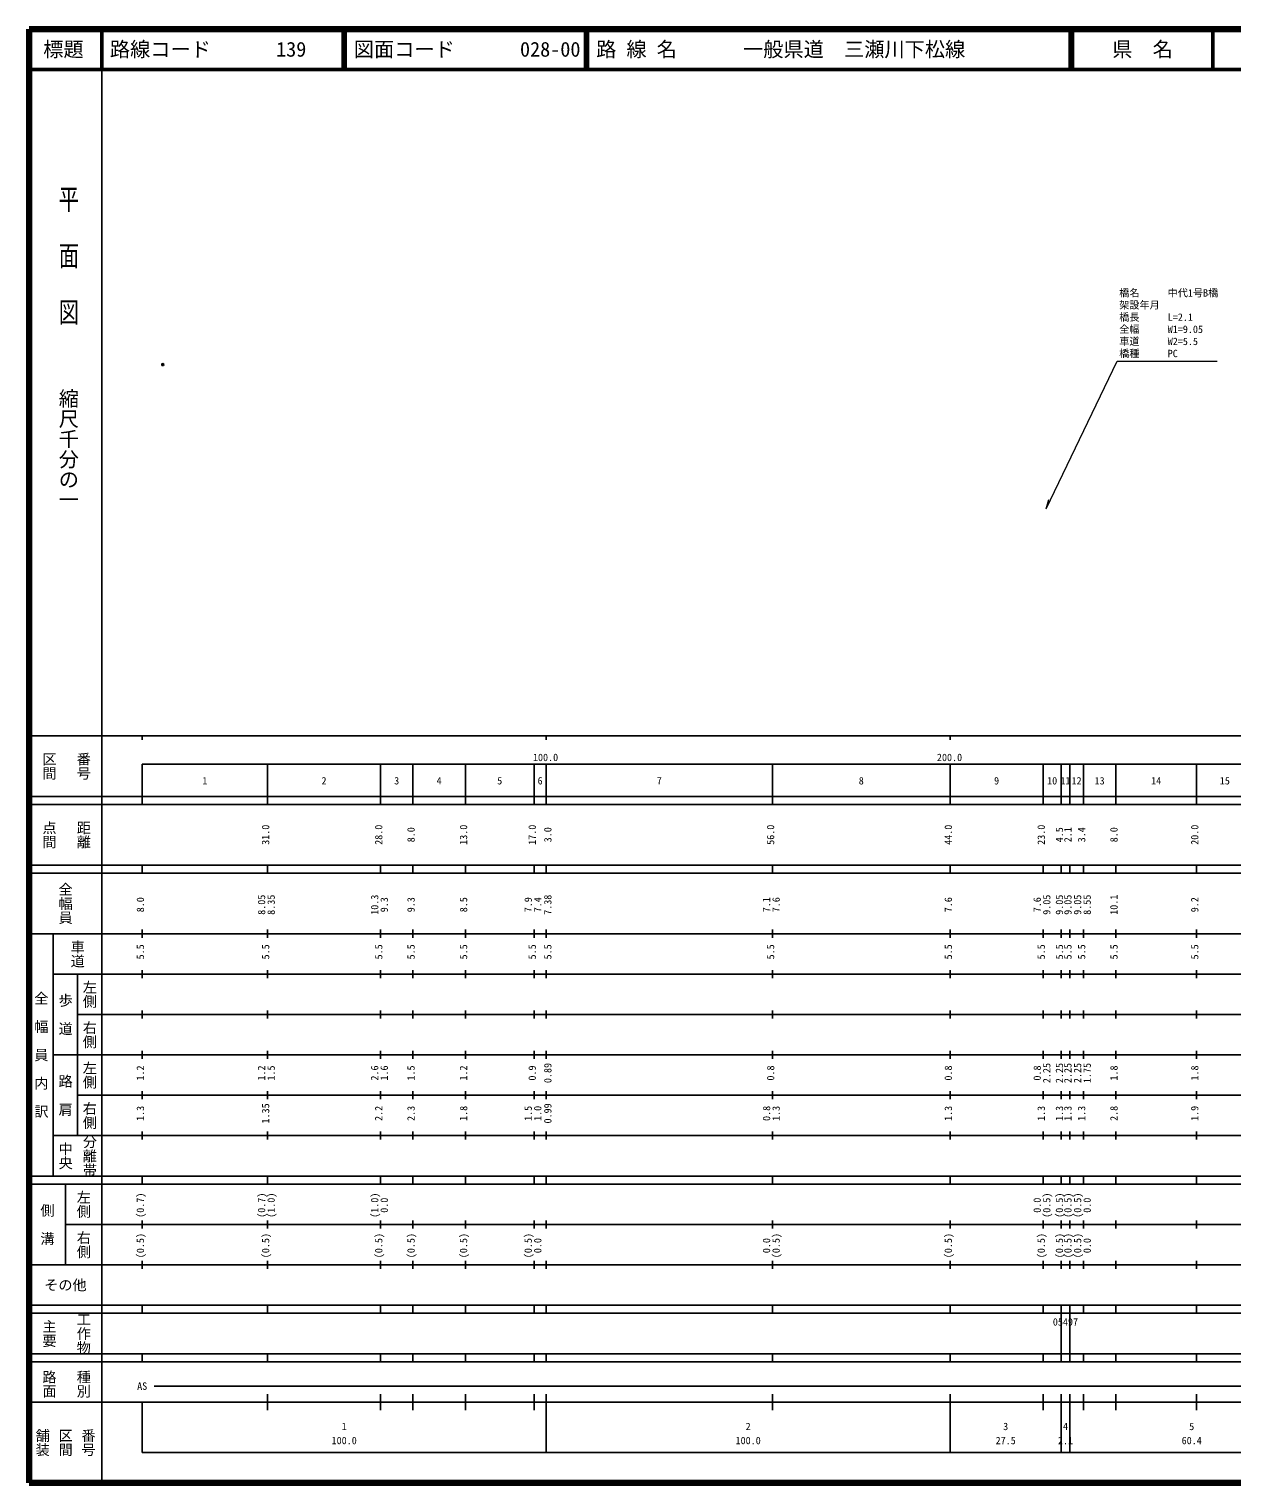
# Model space of a CAD drawing. Units: millimetres on the paper, with parts at other scales. Extents: x 40 to 680, y 20 to 380.
# Drawn here: x 40 to 337.7, y 20 to 380 of the extents above; entities that cross this region are included whole.
import ezdxf
from ezdxf.enums import TextEntityAlignment as Align

# ---------------------------------------------------------------- set-up
doc = ezdxf.new("R2010")
doc.units = ezdxf.units.MM
doc.header["$PDMODE"] = 32
doc.header["$PDSIZE"] = 0.5
for name, color, linetype in [('M-BMK-HTXT', 7, 'Continuous'), ('M-OTRS', 6, 'Continuous'), ('M-TTL-TXT', 7, 'Continuous')]:
    doc.layers.add(name, color=color, linetype=linetype)
for name, color, linetype, lineweight in [('M-STR-HTXT', 7, 'Continuous', 13), ('M-TTL', 2, 'Continuous', 140), ('M-TTL-BAND', 7, 'Continuous', 25), ('M-TTL-LINE', 7, 'Continuous', 50)]:
    doc.layers.add(name, color=color, linetype=linetype, lineweight=lineweight)
doc.styles.add('@ＭＳ ゴシック', font='')
doc.styles.add('ＭＳ ゴシック', font='')
doc.styles.get('@ＭＳ ゴシック').set_extended_font_data('@MS Gothic')
doc.styles.get('ＭＳ ゴシック').set_extended_font_data('MS Gothic')

msp = doc.modelspace()

# ---------------------------------------------------------------- linework, layer by layer
at = {"layer": 'M-OTRS'}
msp.add_point((73.073, 296.904), dxfattribs=at)
at = {"layer": 'M-STR-HTXT'}
for p, q in [((291.769, 261.226), (309.359, 297.742)), ((309.359, 297.742), (334.074, 297.742)), ((291.769, 261.226), (292.389, 263.539))]:
    msp.add_line(p, q, dxfattribs=at)
at = {"layer": 'M-TTL'}
for p, q in [((40, 380), (40, 20)), ((680, 380), (40, 380)), ((40, 20), (680, 20))]:
    msp.add_line(p, q, dxfattribs=at)
at = {"layer": 'M-TTL-BAND'}
for p, q in [((58, 370), (58, 20)), ((40, 205), (579, 205)), ((68, 205), (68, 204)), ((168, 205), (168, 204)), ((268, 205), (268, 204)), ((68, 198), (579, 198)), ((68, 198), (68, 188)), ((99, 188), (99, 198)), ((127, 188), (127, 198)), ((135, 188), (135, 198)), ((148, 188), (148, 198)), ((165, 188), (165, 198)), ((168, 188), (168, 198)), ((224, 188), (224, 198)), ((268, 188), (268, 198)), ((291, 188), (291, 198)), ((295.5, 188), (295.5, 198)), ((297.6, 188), (297.6, 198)), ((301, 188), (301, 198)), ((309, 188), (309, 198)), ((329, 188), (329, 198)), ((40, 190), (579, 190)), ((40, 188), (579, 188)), ((40, 173), (579, 173)), ((68, 171), (68, 173)), ((99, 171), (99, 173)), ((127, 171), (127, 173)), ((135, 171), (135, 173)), ((148, 171), (148, 173)), ((165, 171), (165, 173)), ((168, 171), (168, 173)), ((224, 171), (224, 173)), ((268, 171), (268, 173)), ((291, 171), (291, 173)), ((295.5, 171), (295.5, 173)), ((297.6, 171), (297.6, 173)), ((301, 171), (301, 173)), ((309, 171), (309, 173)), ((329, 171), (329, 173)), ((40, 171), (579, 171)), ((40, 156), (579, 156)), ((46, 96), (46, 156)), ((68, 155), (68, 157)), ((99, 155), (99, 157)), ((127, 155), (127, 157)), ((135, 155), (135, 157)), ((148, 155), (148, 157)), ((165, 155), (165, 157)), ((168, 155), (168, 157)), ((224, 155), (224, 157)), ((268, 155), (268, 157)), ((291, 155), (291, 157)), ((295.5, 155), (295.5, 157)), ((297.6, 155), (297.6, 157)), ((301, 155), (301, 157)), ((309, 155), (309, 157)), ((329, 155), (329, 157)), ((46, 146), (579, 146)), ((52, 146), (52, 106)), ((68, 145), (68, 147)), ((99, 145), (99, 147)), ((127, 145), (127, 147)), ((135, 145), (135, 147)), ((148, 145), (148, 147)), ((165, 145), (165, 147)), ((168, 145), (168, 147)), ((224, 145), (224, 147)), ((268, 145), (268, 147)), ((291, 145), (291, 147)), ((295.5, 145), (295.5, 147)), ((297.6, 145), (297.6, 147)), ((301, 145), (301, 147)), ((309, 145), (309, 147)), ((329, 145), (329, 147)), ((68, 135), (68, 137)), ((99, 135), (99, 137)), ((127, 135), (127, 137)), ((135, 135), (135, 137)), ((148, 135), (148, 137)), ((165, 135), (165, 137)), ((168, 135), (168, 137)), ((224, 135), (224, 137)), ((268, 135), (268, 137)), ((291, 135), (291, 137)), ((295.5, 135), (295.5, 137)), ((297.6, 135), (297.6, 137)), ((301, 135), (301, 137)), ((309, 135), (309, 137)), ((329, 135), (329, 137)), ((52, 136), (579, 136)), ((46, 126), (579, 126)), ((68, 125), (68, 127)), ((99, 125), (99, 127)), ((127, 125), (127, 127)), ((135, 125), (135, 127)), ((148, 125), (148, 127)), ((165, 125), (165, 127)), ((168, 125), (168, 127)), ((224, 125), (224, 127)), ((268, 125), (268, 127)), ((291, 125), (291, 127)), ((295.5, 125), (295.5, 127)), ((297.6, 125), (297.6, 127)), ((301, 125), (301, 127)), ((309, 125), (309, 127)), ((329, 125), (329, 127)), ((52, 116), (579, 116)), ((68, 115), (68, 117)), ((99, 115), (99, 117)), ((127, 115), (127, 117)), ((135, 115), (135, 117)), ((148, 115), (148, 117)), ((165, 115), (165, 117)), ((168, 115), (168, 117)), ((224, 115), (224, 117)), ((268, 115), (268, 117)), ((291, 115), (291, 117)), ((295.5, 115), (295.5, 117)), ((297.6, 115), (297.6, 117)), ((301, 115), (301, 117)), ((309, 115), (309, 117)), ((329, 115), (329, 117)), ((46, 106), (579, 106)), ((68, 105), (68, 107)), ((99, 105), (99, 107)), ((127, 105), (127, 107)), ((135, 105), (135, 107)), ((148, 105), (148, 107)), ((165, 105), (165, 107)), ((168, 105), (168, 107)), ((224, 105), (224, 107)), ((268, 105), (268, 107)), ((291, 105), (291, 107)), ((295.5, 105), (295.5, 107)), ((297.6, 105), (297.6, 107)), ((301, 105), (301, 107)), ((309, 105), (309, 107)), ((329, 105), (329, 107)), ((40, 96), (579, 96)), ((40, 94), (579, 94)), ((49, 94), (49, 74)), ((68, 94), (68, 96)), ((99, 94), (99, 96)), ((127, 94), (127, 96)), ((135, 94), (135, 96)), ((148, 94), (148, 96)), ((165, 94), (165, 96)), ((168, 94), (168, 96)), ((224, 94), (224, 96)), ((268, 94), (268, 96)), ((291, 94), (291, 96)), ((295.5, 94), (295.5, 96)), ((297.6, 94), (297.6, 96)), ((301, 94), (301, 96)), ((309, 94), (309, 96)), ((329, 94), (329, 96)), ((49, 84), (579, 84)), ((68, 83), (68, 85)), ((99, 83), (99, 85)), ((127, 83), (127, 85)), ((135, 83), (135, 85)), ((148, 83), (148, 85)), ((165, 83), (165, 85)), ((168, 83), (168, 85)), ((224, 83), (224, 85)), ((268, 83), (268, 85)), ((291, 83), (291, 85)), ((295.5, 83), (295.5, 85)), ((297.6, 83), (297.6, 85)), ((301, 83), (301, 85)), ((309, 83), (309, 85)), ((329, 83), (329, 85)), ((40, 74), (579, 74)), ((68, 73), (68, 75)), ((99, 73), (99, 75)), ((127, 73), (127, 75)), ((135, 73), (135, 75)), ((148, 73), (148, 75)), ((165, 73), (165, 75)), ((168, 73), (168, 75)), ((224, 73), (224, 75)), ((268, 73), (268, 75)), ((291, 73), (291, 75)), ((295.5, 73), (295.5, 75)), ((297.6, 73), (297.6, 75)), ((301, 73), (301, 75)), ((309, 73), (309, 75)), ((329, 73), (329, 75)), ((40, 64), (579, 64)), ((40, 62), (579, 62)), ((68, 62), (68, 64)), ((99, 62), (99, 64)), ((127, 62), (127, 64)), ((135, 62), (135, 64)), ((148, 62), (148, 64)), ((165, 62), (165, 64)), ((168, 62), (168, 64)), ((224, 62), (224, 64)), ((268, 62), (268, 64)), ((291, 62), (291, 64)), ((295.5, 62), (295.5, 64)), ((295.5, 52), (295.5, 62)), ((297.6, 62), (297.6, 64)), ((297.6, 52), (297.6, 62)), ((301, 62), (301, 64)), ((309, 62), (309, 64)), ((329, 62), (329, 64)), ((40, 52), (579, 52)), ((68, 50), (68, 52)), ((99, 50), (99, 52)), ((127, 50), (127, 52)), ((135, 50), (135, 52)), ((148, 50), (148, 52)), ((165, 50), (165, 52)), ((168, 50), (168, 52)), ((224, 50), (224, 52)), ((268, 50), (268, 52)), ((291, 50), (291, 52)), ((295.5, 50), (295.5, 52)), ((297.6, 50), (297.6, 52)), ((301, 50), (301, 52)), ((309, 50), (309, 52)), ((329, 50), (329, 52)), ((40, 50), (579, 50)), ((71, 44), (565, 44)), ((40, 40), (579, 40)), ((68, 40), (68, 27.5)), ((99, 38), (99, 42)), ((127, 38), (127, 42)), ((135, 38), (135, 42)), ((148, 38), (148, 42)), ((165, 38), (165, 42)), ((168, 27.5), (168, 42)), ((224, 38), (224, 42)), ((268, 27.5), (268, 42)), ((291, 38), (291, 42)), ((295.5, 27.5), (295.5, 42)), ((297.6, 27.5), (297.6, 42)), ((301, 38), (301, 42)), ((309, 38), (309, 42)), ((329, 38), (329, 42)), ((68, 27.5), (579, 27.5))]:
    msp.add_line(p, q, dxfattribs=at)
at = {"layer": 'M-TTL-LINE'}
for p, q in [((58, 380), (58, 370)), ((117.75, 380), (117.75, 370)), ((118.25, 380), (118.25, 370)), ((177.75, 380), (177.75, 370)), ((178.25, 380), (178.25, 370)), ((297.75, 380), (297.75, 370)), ((298.25, 380), (298.25, 370)), ((333, 380), (333, 370)), ((40, 370), (680, 370))]:
    msp.add_line(p, q, dxfattribs=at)

# ---------------------------------------------------------------- texts
at = {"layer": 'M-BMK-HTXT', "style": 'ＭＳ ゴシック'}
for s, p in [('橋名', (309.857, 313.206)), ('中代1号B橋', (321.857, 313.206)), ('橋長', (309.857, 307.206)), ('架設年月', (309.857, 310.206)), ('全幅', (309.857, 304.206)), ('W1=9.05', (321.857, 304.206)), ('L=2.1', (321.857, 307.206)), ('車道', (309.857, 301.206)), ('W2=5.5', (321.857, 301.206)), ('橋種', (309.857, 298.206)), ('PC', (321.857, 298.206))]:
    msp.add_text(s, height=1.833, dxfattribs=at).set_placement(p, align=Align.BOTTOM_LEFT)
at = {"layer": 'M-TTL-BAND', "style": '@ＭＳ ゴシック', "width": 1.4}
msp.add_text('平  面  図', height=3.666, rotation=270, dxfattribs=at).set_placement((49.777, 306.475), align=Align.MIDDLE_RIGHT)
at = {"layer": 'M-TTL-BAND', "style": '@ＭＳ ゴシック'}
msp.add_text('縮尺千分の一', height=3.666, rotation=270, dxfattribs=at).set_placement((49.777, 261.03), align=Align.MIDDLE_RIGHT)
for s, p in [('区間', (45, 197.5)), ('番号', (53.5, 197.5)), ('点間', (45, 180.5)), ('距離', (53.5, 180.5)), ('全幅員', (49, 163.5)), ('車道', (52, 151)), ('左側', (55, 141)), ('全\u3000幅\u3000員\u3000内\u3000訳', (43, 126)), ('歩\u3000道', (49, 136)), ('右側', (55, 131)), ('左側', (55, 121)), ('路\u3000肩', (49, 116)), ('右側', (55, 111)), ('分離帯', (55, 101)), ('中央', (49, 101)), ('左側', (53.5, 89)), ('側\u3000溝', (44.5, 84)), ('右側', (53.5, 79)), ('工作物', (53.5, 57)), ('主要', (45, 57)), ('路面', (45, 44.5)), ('種別', (53.5, 44.5)), ('舗装', (43.333, 30)), ('区間', (49, 30)), ('番号', (54.667, 30))]:
    msp.add_text(s, height=2.566, rotation=270, dxfattribs=at).set_placement(p, align=Align.MIDDLE_CENTER)
at = {"layer": 'M-TTL-BAND', "style": 'ＭＳ ゴシック'}
for s, p in [('100.0', (167.844, 198.195)), ('200.0', (267.844, 198.195)), ('1', (83.5, 192.405)), ('2', (113, 192.405)), ('3', (131, 192.405)), ('4', (141.5, 192.405)), ('5', (156.5, 192.405)), ('6', (166.5, 192.405)), ('7', (196, 192.405)), ('8', (246, 192.405)), ('9', (279.5, 192.405)), ('10', (293.25, 192.405)), ('11', (296.55, 192.405)), ('12', (299.3, 192.405)), ('13', (305, 192.405)), ('14', (319, 192.405)), ('15', (336, 192.405)), ('AS', (68, 42.5)), ('1', (118, 32.523)), ('2', (218, 32.523)), ('3', (281.75, 32.523)), ('4', (296.55, 32.523)), ('5', (327.8, 32.523)), ('100.0', (118, 29.033)), ('100.0', (218, 29.033)), ('27.5', (281.75, 29.033)), ('2.1', (296.55, 29.033)), ('60.4', (327.8, 29.033))]:
    msp.add_text(s, height=1.833, dxfattribs=at).set_placement(p, align=Align.BOTTOM_CENTER)
for s, p in [('31.0', (100, 180.5)), ('28.0', (128, 180.5)), ('8.0', (136, 180.5)), ('13.0', (149, 180.5)), ('17.0', (166, 180.5)), ('3.0', (169.859, 180.5)), ('56.0', (225, 180.5)), ('44.0', (269, 180.5)), ('23.0', (292, 180.5)), ('4.5', (296.5, 180.5)), ('2.1', (298.6, 180.5)), ('3.4', (302, 180.5)), ('8.0', (310, 180.5)), ('20.0', (330, 180.5)), ('8.0', (69, 163.174)), ('8.05', (99, 163.174)), ('8.35', (101.37, 163.174)), ('10.3', (127, 163.174)), ('9.3', (129.37, 163.174)), ('9.3', (136, 163.174)), ('8.5', (149, 163.174)), ('7.9', (165, 163.174)), ('7.4', (167.37, 163.174)), ('7.38', (169.859, 163.174)), ('7.1', (224, 163.174)), ('7.6', (226.37, 163.174)), ('7.6', (269, 163.174)), ('7.6', (291, 163.174)), ('9.05', (293.37, 163.174)), ('9.05', (296.5, 163.174)), ('9.05', (298.6, 163.174)), ('9.05', (301, 163.174)), ('8.55', (303.37, 163.174)), ('10.1', (310, 163.174)), ('9.2', (330, 163.174)), ('5.5', (69, 151.5)), ('5.5', (100, 151.5)), ('5.5', (128, 151.5)), ('5.5', (136, 151.5)), ('5.5', (149, 151.5)), ('5.5', (166, 151.5)), ('5.5', (169.859, 151.5)), ('5.5', (225, 151.5)), ('5.5', (269, 151.5)), ('5.5', (292, 151.5)), ('5.5', (296.5, 151.5)), ('5.5', (298.6, 151.5)), ('5.5', (302, 151.5)), ('5.5', (310, 151.5)), ('5.5', (330, 151.5)), ('1.2', (69, 121.5)), ('1.2', (99, 121.5)), ('1.5', (101.37, 121.5)), ('2.6', (127, 121.5)), ('1.6', (129.37, 121.5)), ('1.5', (136, 121.5)), ('1.2', (149, 121.5)), ('0.9', (166, 121.5)), ('0.89', (169.859, 121.5)), ('0.8', (225, 121.5)), ('0.8', (269, 121.5)), ('0.8', (291, 121.5)), ('2.25', (293.37, 121.5)), ('2.25', (296.5, 121.5)), ('2.25', (298.6, 121.5)), ('2.25', (301, 121.5)), ('1.75', (303.37, 121.5)), ('1.8', (310, 121.5)), ('1.8', (330, 121.5)), ('1.3', (69, 111.5)), ('1.35', (100, 111.5)), ('2.2', (128, 111.5)), ('2.3', (136, 111.5)), ('1.8', (149, 111.5)), ('1.5', (165, 111.5)), ('1.0', (167.37, 111.5)), ('0.99', (169.859, 111.5)), ('0.8', (224, 111.5)), ('1.3', (226.37, 111.5)), ('1.3', (269, 111.5)), ('1.3', (292, 111.5)), ('1.3', (296.5, 111.5)), ('1.3', (298.6, 111.5)), ('1.3', (302, 111.5)), ('2.8', (310, 111.5)), ('1.9', (330, 111.5)), ('(0.7)', (69, 88.764)), ('(0.7)', (99, 88.764)), ('(1.0)', (101.37, 88.764)), ('(1.0)', (127, 88.764)), ('0.0', (129.37, 88.764)), ('0.0', (291, 88.764)), ('(0.5)', (293.37, 88.764)), ('(0.5)', (296.5, 88.764)), ('(0.5)', (298.6, 88.764)), ('(0.5)', (301, 88.764)), ('0.0', (303.37, 88.764)), ('(0.5)', (69, 78.764)), ('(0.5)', (100, 78.764)), ('(0.5)', (128, 78.764)), ('(0.5)', (136, 78.764)), ('(0.5)', (149, 78.764)), ('(0.5)', (165, 78.764)), ('0.0', (167.37, 78.764)), ('0.0', (224, 78.764)), ('(0.5)', (226.37, 78.764)), ('(0.5)', (269, 78.764)), ('(0.5)', (292, 78.764)), ('(0.5)', (296.5, 78.764)), ('(0.5)', (298.6, 78.764)), ('(0.5)', (301, 78.764)), ('0.0', (303.37, 78.764))]:
    msp.add_text(s, height=1.833, rotation=90, dxfattribs=at).set_placement(p, align=Align.BOTTOM_CENTER)
msp.add_text('その他', height=2.566, dxfattribs=at).set_placement((49, 69), align=Align.MIDDLE_CENTER)
msp.add_text('05497', height=1.833, dxfattribs=at).set_placement((293.425, 58.405), align=Align.BOTTOM_LEFT)
at = {"layer": 'M-TTL-TXT', "style": 'ＭＳ ゴシック'}
for s, p in [('標題', (48.5, 375)), ('県\u3000名', (315.625, 375))]:
    msp.add_text(s, height=3.666, dxfattribs=at).set_placement(p, align=Align.MIDDLE_CENTER)
for s, p in [('路線コード', (60, 375)), ('139', (101.142, 375)), ('図面コード', (120.38, 375)), ('028-00', (161.521, 375)), ('路 線 名', (180.38, 375)), ('一般県道\u3000三瀬川下松線', (216.734, 375))]:
    msp.add_text(s, height=3.666, dxfattribs=at).set_placement(p, align=Align.MIDDLE_LEFT)

doc.saveas('drawing.dxf')
